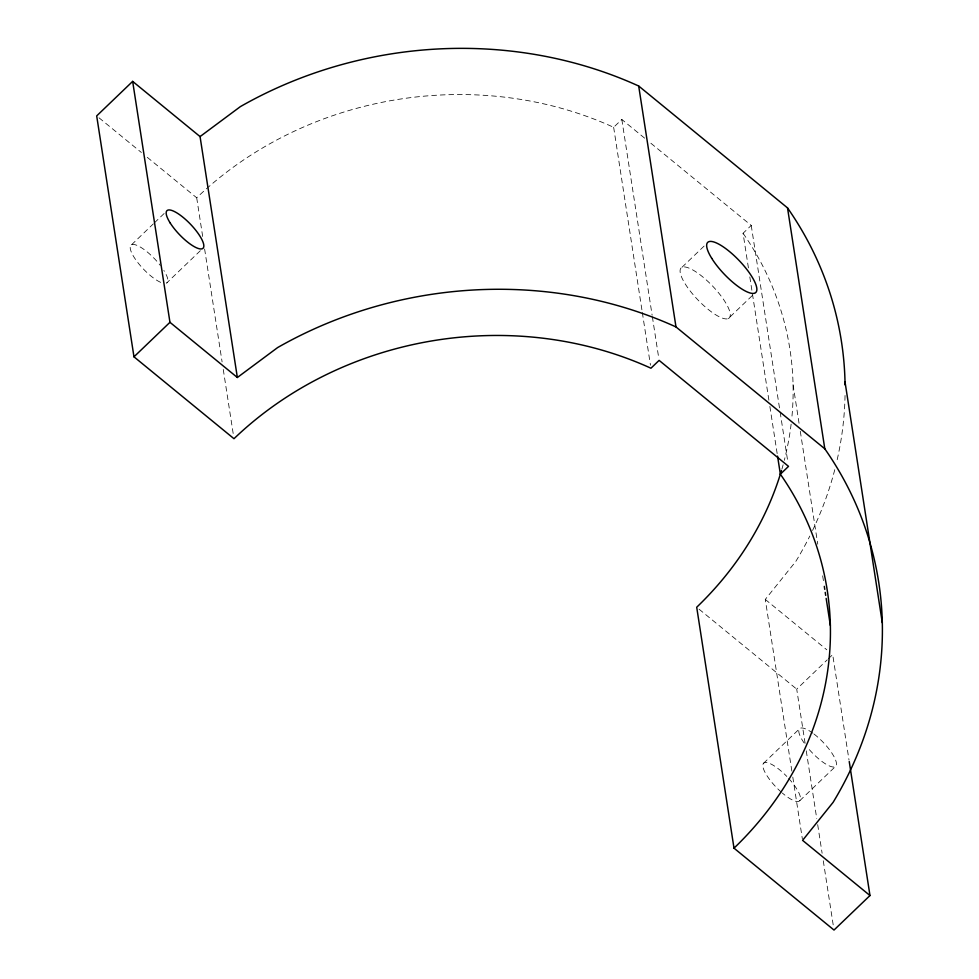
<?xml version="1.0" encoding="UTF-8"?>
<svg xmlns="http://www.w3.org/2000/svg" width="979" height="979" viewBox="0 0 979 979"><rect width="100%" height="100%" fill="white"/><g stroke="black" fill="none" stroke-linecap="round" stroke-linejoin="round"><path stroke-width="0.73" stroke-dasharray="4.89 3.67" d="M791.852 771.085L765.284 599.429L795.792 561.444A399.432 353.003 -8.8 0 0 809.804 536.076M131.553 244.762L153.348 223.848M154.437 222.808L164.252 213.398M200.316 250.722L166.516 283.139A26.054 7.575 46.2 0 0 163.86 270.461M147.278 157.325L196.693 197.782A347.337 306.965 -8.8 0 1 613.649 127.294L621.824 119.462L645.345 138.724M682.033 267.243L704.366 245.827M748.421 267.903L743.061 233.271L751.236 225.427L650.056 142.579M728.315 318.567A34.73 10.096 46.2 0 0 702.078 276.359A34.73 10.096 46.2 0 0 685.129 283.788A34.73 10.096 46.2 0 0 728.315 318.567L754.895 293.076M805.105 743.33L796.71 689.13L827.231 659.846M828.32 658.806L832.688 654.621L849.001 760.022M763.534 763.29L799.513 728.78M799.782 800.7L835.76 766.19M765.284 599.429L826.765 649.775M99.038 117.823L141.392 152.504M699.055 609.171L796.71 689.13M793.063 384.588L799.353 425.253M800.296 431.274L817.771 544.202M822.666 575.823L823.596 581.844M751.236 225.427L779.908 410.642M780.141 412.147L787.826 461.831M749.816 276.935L768.931 400.411M769.873 406.432L777.326 454.623M806.268 750.869L816.755 818.628M817.685 824.648L822.115 853.26M823.278 860.786L833.533 927.04M792.794 777.106L802.352 838.844M621.824 119.462L652.124 315.201M652.357 316.707L658.879 358.877M613.649 127.294L642.089 311.004M642.322 312.509L650.472 365.204M196.693 197.782L202.751 236.93M204.611 248.984L222.098 361.912M223.261 369.438L233.516 435.692M743.061 233.271A347.337 306.965 -8.8 0 1 791.803 418.009M791.13 424.115A347.337 306.965 -8.8 0 1 784.301 460.338M783.127 464.78A347.337 306.965 -8.8 0 1 781.927 469.039M845.048 395.479A399.432 353.003 -8.8 0 1 836.604 462.259M834.769 469.687A399.432 353.003 -8.8 0 1 812.497 530.581M788.67 778.415A26.054 7.575 46.2 0 1 800.222 800.014A26.054 7.575 46.2 0 1 782.343 793.063M781.364 792.207A26.054 7.575 46.2 0 1 763.02 764.171A26.054 7.575 46.2 0 1 786.81 776.433M813.99 734.03A26.054 7.575 46.2 0 1 836.201 765.505A26.054 7.575 46.2 0 1 807.956 748.017M804.102 742.951A26.054 7.575 46.2 0 1 813.035 733.308M160.654 282.356A26.054 7.575 46.2 0 1 135.273 259.08A26.054 7.575 46.2 0 1 135.004 244.701A26.054 7.575 46.2 0 1 160.348 265.468"/><path stroke-width="1.47" d="M869.976 895.54L802.584 840.349L833.092 802.364A399.432 353.003 -8.8 0 0 824.807 448.81L675.987 326.937A399.432 353.003 -8.8 0 0 277.669 347.545L237.359 377.502L200.059 136.583L132.654 81.392L96.688 115.901L133.976 356.821L233.981 438.702A347.337 306.965 -8.8 0 1 650.949 368.214L659.112 360.382L788.523 466.359L780.361 474.191A347.337 306.965 -8.8 0 1 734.005 848.157L834.01 930.05L869.976 895.54L849.234 761.527M133.976 356.821L169.954 322.311L132.654 81.392M200.059 136.583L240.369 106.625A399.432 353.003 -8.8 0 1 638.687 86.017L787.52 207.891A399.432 353.003 -8.8 0 1 845.073 384.906M169.954 322.311L237.359 377.502M845.024 381.908L882.312 622.828M787.52 207.891L824.807 448.81M824.306 586.36L824.771 589.382M825.236 592.393L825.701 595.403M826.166 598.414L830.363 625.52M777.559 456.128L780.361 474.191M638.687 86.017L675.987 326.937M734.005 848.157L696.705 607.237A347.337 306.965 -8.8 0 0 781.499 470.458M711.709 258.297A34.73 10.096 46.2 0 0 754.895 293.076A34.73 10.096 46.2 0 0 728.657 250.857A34.73 10.096 46.2 0 0 711.709 258.297M170.175 222.943A26.054 7.575 46.2 0 0 202.494 248.629A26.054 7.575 46.2 0 0 182.351 216.763A26.054 7.575 46.2 0 0 170.175 222.943"/></g></svg>
